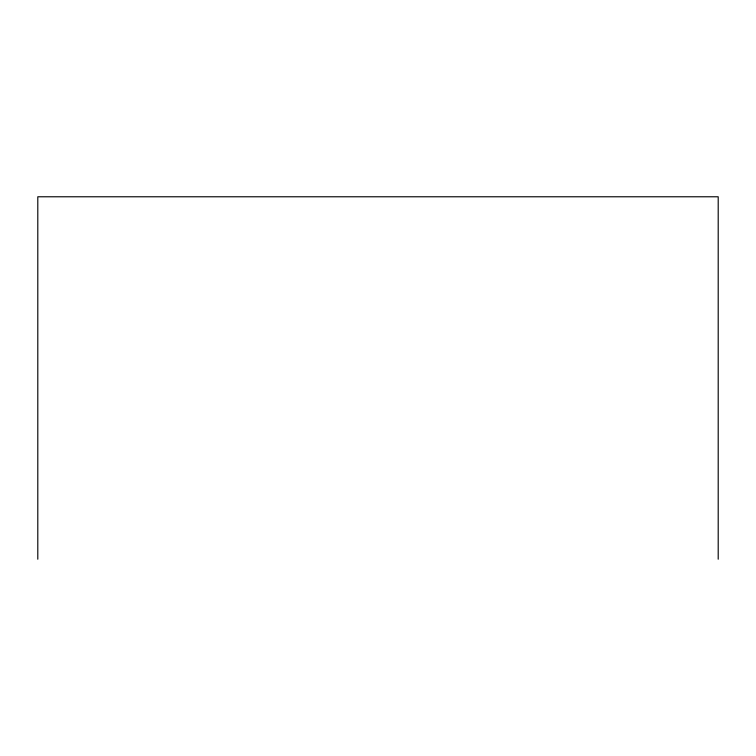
<?xml version="1.0" encoding="UTF-8"?>
<svg xmlns="http://www.w3.org/2000/svg" width="756" height="756" viewBox="0 0 756 756"><rect width="100%" height="100%" fill="white"/><g stroke="black" fill="none" stroke-linecap="round" stroke-linejoin="round"><path stroke-width="1.13" d="M718.2 559.223L718.2 196.777L37.8 196.777L37.8 559.223"/></g></svg>
